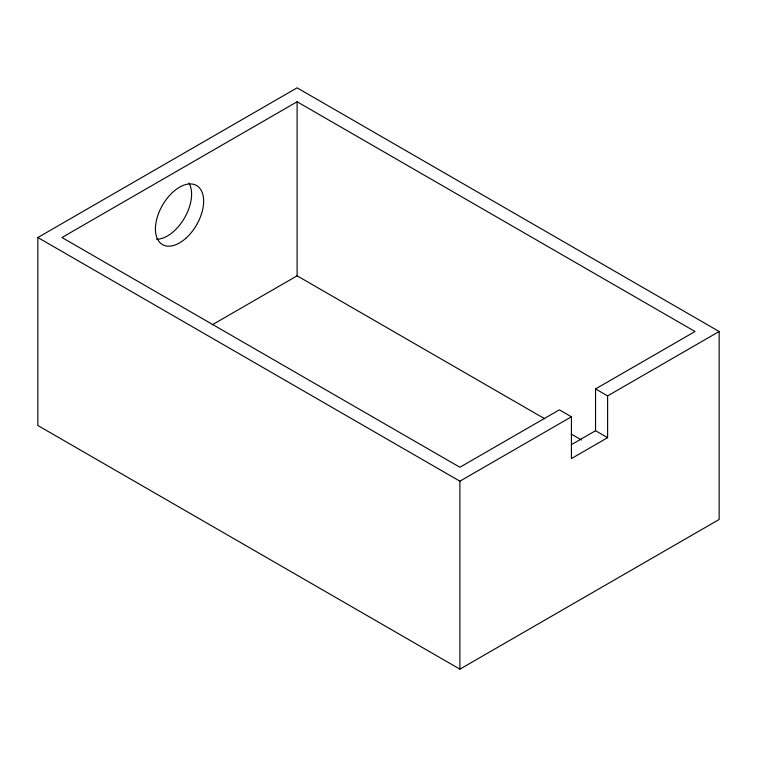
<?xml version="1.0" encoding="UTF-8"?>
<svg xmlns="http://www.w3.org/2000/svg" width="757" height="757" viewBox="0 0 757 757"><rect width="100%" height="100%" fill="white"/><g stroke="black" fill="none" stroke-linecap="round" stroke-linejoin="round"><path stroke-width="1.14" d="M37.85 237.518L297.104 87.84L719.15 331.509L719.15 519.482L459.896 669.16L37.85 425.491L37.85 237.518L459.896 481.187L571.431 416.785L571.431 458.562L607.606 437.678L607.606 395.902L719.15 331.509M571.431 444.633L595.551 430.714L595.551 388.937L695.03 331.509L297.104 101.769L61.97 237.518L459.896 467.258L559.376 409.83L571.431 416.785M212.253 324.8L297.104 275.813L544.662 418.735M595.551 388.937L607.606 395.902M595.551 430.714L607.606 437.678M571.261 434.092L581.49 439.997M459.896 481.187L459.896 669.16M297.104 101.769L297.104 275.813M188.966 183.043A34.103 19.691 -60 0 1 184.528 217.94A34.103 19.691 -60 0 1 156.519 239.231M185.777 238.351A34.103 19.691 -60 0 0 196.593 185.522A34.103 19.691 -60 0 0 156.245 221.299A34.103 19.691 -60 0 0 185.777 238.351"/></g></svg>
